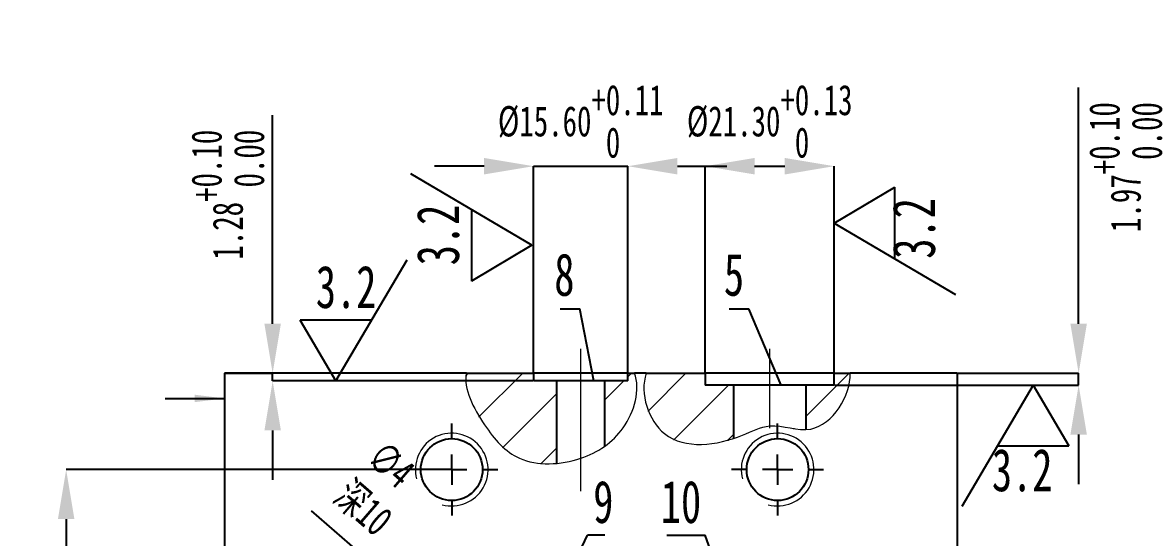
# Model space of a CAD drawing. Header units: millimetres. Extents: x 786 to 1206, y 249 to 546.
# Drawn here: x 917.1 to 1009.7, y 385.8 to 428.2 of the extents above; entities that cross this region are included whole.
import ezdxf

# ---------------------------------------------------------------- set-up
doc = ezdxf.new("R2010")
doc.units = ezdxf.units.MM
doc.linetypes.add('CENTERX2', pattern=[20.32, 12.7, -2.54, 2.54, -2.54])
doc.layers.add('10', color=7, linetype='Continuous')
doc.styles.add('SLDTEXTSTYLE0', font='TXT', dxfattribs={"width": 0.7})
doc.dimstyles.new('SLDDIMSTYLE1', dxfattribs={"dimtxt": 0.18, "dimasz": 4.08, "dimexe": 0, "dimexo": 0.0625, "dimgap": 0, "dimtad": 0, "dimtih": 1, "dimtoh": 1, "dimdec": 0, "dimrnd": 1e-09, "dimzin": 0, "dimdsep": 46, "dimtxsty": 'Standard', "dimblk1": 'NONE', "dimblk2": 'NONE', "dimsah": 1, "dimcen": 0.09, "dimadec": 0, "dimazin": 0, "dimtfac": 4.08, "dimtdec": 0, "dimtofl": 0, "dimtmove": 0, "dimatfit": 3, "dimldrblk": 'NONE', "dimfxl": 1, "dimfrac": 2, "dimtolj": 1, "dimtzin": 0, "dimarcsym": 0})
doc.dimstyles.new('SLDDIMSTYLE12', dxfattribs={"dimtxt": 3.5, "dimasz": 4.08, "dimexe": 0, "dimexo": 0.0625, "dimgap": 0.875, "dimtad": 2, "dimlfac": 2, "dimrnd": 1e-09, "dimzin": 12, "dimdsep": 46, "dimtxsty": 'SLDTEXTSTYLE0', "dimblk1": 'NONE', "dimsah": 1, "dimcen": 0, "dimadec": 0, "dimazin": 3, "dimtfac": 1, "dimtmove": 0, "dimatfit": 3, "dimldrblk": 'NONE', "dimfxl": 1, "dimfrac": 2, "dimtolj": 1, "dimtzin": 12, "dimarcsym": 0})
doc.dimstyles.new('SLDDIMSTYLE14', dxfattribs={"dimtxt": 3.5, "dimasz": 4.08, "dimexe": 0, "dimexo": 0.0625, "dimgap": 0.875, "dimtad": 2, "dimlfac": 2, "dimrnd": 1e-09, "dimzin": 4, "dimdsep": 46, "dimtxsty": 'SLDTEXTSTYLE0', "dimsah": 1, "dimcen": 0.09, "dimadec": 0, "dimazin": 1, "dimtol": 1, "dimtp": 0.11, "dimtfac": 1, "dimtmove": 0, "dimatfit": 0, "dimfxl": 1, "dimfrac": 2, "dimtolj": 1, "dimarcsym": 0})
doc.dimstyles.new('SLDDIMSTYLE15', dxfattribs={"dimtxt": 3.5, "dimasz": 4.08, "dimexe": 0, "dimexo": 0.0625, "dimgap": 0.875, "dimtad": 2, "dimlfac": 2, "dimrnd": 1e-09, "dimzin": 4, "dimdsep": 46, "dimtxsty": 'SLDTEXTSTYLE0', "dimsah": 1, "dimcen": 0.09, "dimadec": 0, "dimazin": 1, "dimtol": 1, "dimtp": 0.13, "dimtfac": 1, "dimtmove": 0, "dimatfit": 0, "dimfxl": 1, "dimfrac": 2, "dimtolj": 1, "dimarcsym": 0})
doc.dimstyles.new('SLDDIMSTYLE3', dxfattribs={"dimtxt": 3.5, "dimasz": 4.08, "dimexe": 0, "dimexo": 0.0625, "dimgap": 0.875, "dimtad": 2, "dimlfac": 2, "dimrnd": 1e-09, "dimzin": 4, "dimdsep": 46, "dimtxsty": 'SLDTEXTSTYLE0', "dimsah": 1, "dimcen": 0.09, "dimadec": 0, "dimazin": 1, "dimtol": 1, "dimtp": 0.1, "dimtm": 0.1, "dimtfac": 1, "dimtmove": 0, "dimatfit": 0, "dimfxl": 1, "dimfrac": 2, "dimtolj": 1, "dimtzin": 0, "dimarcsym": 0})
doc.dimstyles.new('SLDDIMSTYLE4', dxfattribs={"dimtxt": 3.5, "dimasz": 4.08, "dimexe": 0, "dimexo": 0.0625, "dimgap": 0.875, "dimtad": 2, "dimlfac": 2, "dimrnd": 1e-09, "dimzin": 4, "dimdsep": 46, "dimtxsty": 'SLDTEXTSTYLE0', "dimsah": 1, "dimcen": 0.09, "dimadec": 0, "dimazin": 1, "dimtol": 1, "dimtp": 0.2, "dimtm": 0.2, "dimtfac": 1, "dimtmove": 0, "dimatfit": 0, "dimfxl": 1, "dimfrac": 2, "dimtolj": 1, "dimtzin": 0, "dimarcsym": 0})
doc.dimstyles.new('SLDDIMSTYLE5', dxfattribs={"dimtxt": 3.5, "dimasz": 4.08, "dimexe": 0, "dimexo": 0.0625, "dimgap": 0.875, "dimtad": 2, "dimlfac": 2, "dimrnd": 1e-09, "dimzin": 12, "dimdsep": 46, "dimtxsty": 'SLDTEXTSTYLE0', "dimsah": 1, "dimcen": 0.09, "dimadec": 0, "dimazin": 3, "dimtol": 1, "dimtp": 0.1, "dimtfac": 1, "dimtmove": 0, "dimatfit": 0, "dimfxl": 1, "dimfrac": 2, "dimtolj": 1, "dimtzin": 0, "dimarcsym": 0})
pattern_1 = [(45, (738.3545, 255.5846), (-2.245064, 2.245064), [])]

# ---------------------------------------------------------------- blocks, each defined once
blk = doc.blocks.new('SW_SFSYMBOL_1')
at = {"layer": '10', "color": 0}
for p, q in [((5, 1.654), (-5, 7.552)), ((0, 4.603), (0, -1.296)), ((5, 1.654), (0, -1.296))]:
    blk.add_line(p, q, dxfattribs=at)
at = {"layer": '10', "color": 0, "insert": (-4.512, 0), "char_height": 3.5, "attachment_point": 1, "rotation": 90, "style": 'SLDTEXTSTYLE0'}
blk.add_mtext('3.2', dxfattribs=at)
blk = doc.blocks.new('*D168')
at = {"layer": '10', "color": 0, "lineweight": -2, "transparency": 16777216}
for p, q in [((952.488, 391.357), (920.725, 391.357)), ((920.725, 387.277), (920.725, 368.537)), ((952.488, 364.457), (920.725, 364.457))]:
    blk.add_line(p, q, dxfattribs=at)
at = {"layer": '10', "color": 0, "transparency": 16777216}
for points in [[(920.045, 387.277), (921.405, 387.277), (920.725, 391.357)], [(920.045, 368.537), (921.405, 368.537), (920.725, 364.457)]]:
    blk.add_solid(points, dxfattribs=at)
at = {"layer": 'Defpoints', "color": 0, "transparency": 16777216}
for p in [(952.551, 391.357), (920.725, 364.457), (952.551, 364.457)]:
    blk.add_point(p, dxfattribs=at)
at = {"layer": '10', "color": 0, "transparency": 16777216, "insert": (917.35, 377.805), "char_height": 3.5, "attachment_point": 2, "rotation": 90, "style": 'SLDTEXTSTYLE0'}
blk.add_mtext('\\A1;{\\H0.71429x;53.80±0.10}', dxfattribs=at)
blk = doc.blocks.new('*D169')
at = {"layer": '10', "color": 0, "lineweight": -2, "transparency": 16777216}
for p, q in [((958.788, 377.907), (926.982, 377.907)), ((926.982, 373.827), (926.982, 368.537)), ((960.413, 364.457), (926.982, 364.457))]:
    blk.add_line(p, q, dxfattribs=at)
at = {"layer": '10', "color": 0, "transparency": 16777216}
for points in [[(926.302, 373.827), (927.662, 373.827), (926.982, 377.907)], [(926.302, 368.537), (927.662, 368.537), (926.982, 364.457)]]:
    blk.add_solid(points, dxfattribs=at)
at = {"layer": 'Defpoints', "color": 0, "transparency": 16777216}
for p in [(958.851, 377.907), (926.982, 364.457), (960.476, 364.457)]:
    blk.add_point(p, dxfattribs=at)
at = {"layer": '10', "color": 0, "transparency": 16777216, "insert": (923.607, 377.907), "char_height": 3.5, "attachment_point": 2, "rotation": 90, "style": 'SLDTEXTSTYLE0'}
blk.add_mtext('\\A1;{\\H0.71429x;26.90±0.20}', dxfattribs=at)
blk = doc.blocks.new('*D176')
at = {"layer": '10', "color": 0, "lineweight": -2, "transparency": 16777216}
for p, q in [((940.947, 387.965), (948.712, 381.234)), ((953.307, 377.252), (951.795, 378.562))]:
    blk.add_line(p, q, dxfattribs=at)
at = {"layer": '10', "color": 0, "transparency": 16777216}
blk.add_solid([(949.158, 381.748), (948.267, 380.72), (951.795, 378.562)], dxfattribs=at)
at = {"layer": 'Defpoints', "color": 0, "transparency": 16777216}
for p in [(951.795, 378.562), (953.307, 377.252)]:
    blk.add_point(p, dxfattribs=at)
at = {"layer": '10', "color": 0, "transparency": 16777216, "insert": (947.022, 393.898), "char_height": 3.5, "width": 4.78679, "attachment_point": 1, "rotation": 319.08074, "style": 'SLDTEXTSTYLE0'}
blk.add_mtext('\\A1;{\\H0.71429x;∅4\\fSimSun|b0|i0|c134|p2;深\\Ftxt|c134;10}', dxfattribs=at)
blk = doc.blocks.new('_NONE')
blk = doc.blocks.new('*D177')
at = {"layer": '10', "color": 0, "lineweight": -2, "transparency": 16777216}
for p, q in [((937.769, 403.387), (937.769, 420.592)), ((933.863, 399.307), (937.769, 399.307)), ((937.769, 398.667), (937.769, 399.307)), ((959.238, 398.667), (937.769, 398.667)), ((937.769, 394.587), (937.769, 390.507))]:
    blk.add_line(p, q, dxfattribs=at)
at = {"layer": '10', "color": 0, "transparency": 16777216}
for points in [[(937.089, 403.387), (938.449, 403.387), (937.769, 399.307)], [(937.089, 394.587), (938.449, 394.587), (937.769, 398.667)]]:
    blk.add_solid(points, dxfattribs=at)
at = {"layer": 'Defpoints', "color": 0, "transparency": 16777216}
for p in [(933.801, 399.307), (937.769, 399.307), (959.301, 398.667)]:
    blk.add_point(p, dxfattribs=at)
at = {"layer": '10', "color": 0, "transparency": 16777216, "insert": (931.061, 414.029), "char_height": 3.5, "attachment_point": 2, "rotation": 90, "style": 'SLDTEXTSTYLE0'}
blk.add_mtext('\\A1;{\\H0.71429x;1.28\\S+0.10^  0.00;}', dxfattribs=at)
blk = doc.blocks.new('*D178')
at = {"layer": '10', "color": 0, "lineweight": -2, "transparency": 16777216}
for p, q in [((1004.301, 403.387), (1004.301, 422.867)), ((994.363, 399.307), (1004.301, 399.307)), ((1004.301, 398.322), (1004.301, 399.307)), ((984.188, 398.322), (1004.301, 398.322)), ((1004.301, 394.242), (1004.301, 390.162))]:
    blk.add_line(p, q, dxfattribs=at)
at = {"layer": '10', "color": 0, "transparency": 16777216}
for points in [[(1003.621, 403.387), (1004.981, 403.387), (1004.301, 399.307)], [(1003.621, 394.242), (1004.981, 394.242), (1004.301, 398.322)]]:
    blk.add_solid(points, dxfattribs=at)
at = {"layer": 'Defpoints', "color": 0, "transparency": 16777216}
for p in [(994.301, 399.307), (984.126, 398.322), (1004.301, 398.322)]:
    blk.add_point(p, dxfattribs=at)
at = {"layer": '10', "color": 0, "transparency": 16777216, "insert": (1005.176, 416.304), "char_height": 3.5, "attachment_point": 2, "rotation": 90, "style": 'SLDTEXTSTYLE0'}
blk.add_mtext('\\A1;{\\H0.71429x;1.97\\S+0.10^  0.00;}', dxfattribs=at)
blk = doc.blocks.new('*D179')
at = {"layer": '10', "color": 0, "lineweight": -2, "transparency": 16777216}
for p, q in [((955.221, 416.377), (951.141, 416.377)), ((959.301, 399.369), (959.301, 416.377)), ((959.301, 416.377), (967.101, 416.377)), ((967.101, 399.369), (967.101, 416.377)), ((971.181, 416.377), (975.261, 416.377))]:
    blk.add_line(p, q, dxfattribs=at)
at = {"layer": '10', "color": 0, "transparency": 16777216}
for points in [[(955.221, 417.057), (955.221, 415.697), (959.301, 416.377)], [(971.181, 417.057), (971.181, 415.697), (967.101, 416.377)]]:
    blk.add_solid(points, dxfattribs=at)
at = {"layer": 'Defpoints', "color": 0, "transparency": 16777216}
for p in [(967.101, 416.377), (959.301, 399.307), (967.101, 399.307)]:
    blk.add_point(p, dxfattribs=at)
at = {"layer": '10', "color": 0, "transparency": 16777216, "insert": (963.201, 423.086), "char_height": 3.5, "attachment_point": 2, "style": 'SLDTEXTSTYLE0'}
blk.add_mtext('\\A1;{\\H0.71429x;%%C15.60\\S+0.11^  0;}', dxfattribs=at)
blk = doc.blocks.new('*D180')
at = {"layer": '10', "color": 0, "lineweight": -2, "transparency": 16777216}
for p, q in [((973.476, 399.369), (973.476, 416.377)), ((977.556, 416.377), (980.046, 416.377)), ((984.126, 399.369), (984.126, 416.377))]:
    blk.add_line(p, q, dxfattribs=at)
at = {"layer": '10', "color": 0, "transparency": 16777216}
for points in [[(977.556, 417.057), (977.556, 415.697), (973.476, 416.377)], [(980.046, 417.057), (980.046, 415.697), (984.126, 416.377)]]:
    blk.add_solid(points, dxfattribs=at)
at = {"layer": 'Defpoints', "color": 0, "transparency": 16777216}
for p in [(984.126, 416.377), (973.476, 399.307), (984.126, 399.307)]:
    blk.add_point(p, dxfattribs=at)
at = {"layer": '10', "color": 0, "transparency": 16777216, "insert": (978.801, 423.086), "char_height": 3.5, "attachment_point": 2, "style": 'SLDTEXTSTYLE0'}
blk.add_mtext('\\A1;{\\H0.71429x;%%C21.30\\S+0.13^  0;}', dxfattribs=at)
blk = doc.blocks.new('SW_NOTE_27')
at = {"layer": '10', "color": 0}
blk.add_line((1.448, 0), (0, 0), dxfattribs=at)
at = {"layer": '10', "color": 0, "insert": (0.485, 4.514), "char_height": 3.5, "attachment_point": 1, "style": 'SLDTEXTSTYLE0'}
blk.add_mtext('9', dxfattribs=at)
blk = doc.blocks.new('SW_NOTE_28')
at = {"layer": '10', "color": 0}
blk.add_line((-3.155, 0), (0, 0), dxfattribs=at)
at = {"layer": '10', "color": 0, "insert": (-3.651, 4.514), "char_height": 3.5, "attachment_point": 1, "style": 'SLDTEXTSTYLE0'}
blk.add_mtext('10', dxfattribs=at)
blk = doc.blocks.new('SW_NOTE_29')
at = {"layer": '10', "color": 0}
blk.add_line((-1.619, 0), (0, 0), dxfattribs=at)
at = {"layer": '10', "color": 0, "insert": (-2.054, 4.581), "char_height": 3.5, "attachment_point": 1, "style": 'SLDTEXTSTYLE0'}
blk.add_mtext('5', dxfattribs=at)
blk = doc.blocks.new('SW_NOTE_30')
at = {"layer": '10', "color": 0}
blk.add_line((-1.614, 0), (0, 0), dxfattribs=at)
at = {"layer": '10', "color": 0, "insert": (-2.107, 4.581), "char_height": 3.5, "attachment_point": 1, "style": 'SLDTEXTSTYLE0'}
blk.add_mtext('8', dxfattribs=at)
blk = doc.blocks.new('SW_CENTERMARKSYMBOL_32')
at = {"layer": '10', "color": 0}
for p, q in [((0, 2.5), (0, 3.8)), ((0, 0), (0, 1.25)), ((-2.5, 0), (-3.8, 0)), ((0, 0), (-1.25, 0)), ((0, 0), (0, -1.25)), ((0, 0), (1.25, 0)), ((2.5, 0), (3.8, 0)), ((0, -2.5), (0, -3.8))]:
    blk.add_line(p, q, dxfattribs=at)
blk = doc.blocks.new('SW_CENTERMARKSYMBOL_33')
at = {"layer": '10', "color": 0}
for p, q in [((0, 2.5), (0, 3.8)), ((0, 0), (0, 1.25)), ((-2.5, 0), (-3.8, 0)), ((0, 0), (-1.25, 0)), ((0, 0), (0, -1.25)), ((0, 0), (1.25, 0)), ((2.5, 0), (3.8, 0)), ((0, -2.5), (0, -3.8))]:
    blk.add_line(p, q, dxfattribs=at)
blk = doc.blocks.new('SW_SFSYMBOL_10')
at = {"layer": '10', "color": 0}
for p, q in [((-9.331, 2.949), (-4.331, 5.899)), ((-4.331, 0), (-4.331, 5.899)), ((-9.331, 2.949), (0.669, -2.949))]:
    blk.add_line(p, q, dxfattribs=at)
at = {"layer": '10', "color": 0, "insert": (-4.512, 0), "char_height": 3.5, "attachment_point": 1, "rotation": 90, "style": 'SLDTEXTSTYLE0'}
blk.add_mtext('3.2', dxfattribs=at)
blk = doc.blocks.new('SW_SFSYMBOL_11')
at = {"layer": '10', "color": 0}
for p, q in [((3.41, 9.764), (-2.489, -0.236)), ((3.41, 9.764), (6.359, 4.764)), ((0.46, 4.764), (6.359, 4.764))]:
    blk.add_line(p, q, dxfattribs=at)
at = {"layer": '10', "color": 0, "insert": (0, 4.512), "char_height": 3.5, "attachment_point": 1, "style": 'SLDTEXTSTYLE0'}
blk.add_mtext('3.2', dxfattribs=at)
blk = doc.blocks.new('SW_SFSYMBOL_12')
at = {"layer": '10', "color": 0}
for p, q in [((1.654, -5), (7.552, 5)), ((1.654, -5), (-1.296, 0)), ((4.603, 0), (-1.296, 0))]:
    blk.add_line(p, q, dxfattribs=at)
at = {"layer": '10', "color": 0, "insert": (0, 4.512), "char_height": 3.5, "attachment_point": 1, "style": 'SLDTEXTSTYLE0'}
blk.add_mtext('3.2', dxfattribs=at)

msp = doc.modelspace()

# ---------------------------------------------------------------- hatches: boundary and pattern name
at = {"linetype": 'Continuous', "lineweight": 18}
h = msp.add_hatch(dxfattribs=at)
h.set_pattern_fill('ANSI31', style=0)
h.set_pattern_definition(pattern_1)
edge = h.paths.add_edge_path(flags=0)
edge.add_spline(control_points=[(953.766, 399.3069), (953.4882, 398.0541), (955.0727, 394.9798), (957.6695, 392.031), (960.1218, 391.7653), (961.2009, 391.8658)], knot_values=[0, 0, 0, 0, 0.1244719, 0.2338866, 0.3194582, 0.3194582, 0.3194582, 0.3194582], weights=[1, 1, 1, 1, 1, 1], degree=3, periodic=0)
edge.add_line((961.2009, 391.8658), (961.2009, 398.6669))
edge.add_line((961.2009, 398.6669), (959.3009, 398.6669))
edge.add_line((959.3009, 398.6669), (959.3009, 399.3069))
edge.add_line((959.3009, 399.3069), (953.766, 399.3069))
h = msp.add_hatch(dxfattribs=at)
h.set_pattern_fill('ANSI31', style=0)
h.set_pattern_definition(pattern_1)
edge = h.paths.add_edge_path(flags=0)
edge.add_spline(control_points=[(953.766, 399.3069), (953.4882, 398.0541), (955.0727, 394.9798), (958.1073, 391.5339), (963.1802, 391.8317), (967.1284, 394.417), (968.1646, 397.9552), (967.6266, 399.3069)], knot_values=[0, 0, 0, 0, 0.1244719, 0.2338866, 0.3733135, 0.4919324, 0.6184126, 0.6184126, 0.6184126, 0.6184126], weights=[1, 1, 1, 1, 1, 1, 1, 1], degree=3, periodic=0)
edge.add_spline(control_points=[(967.6266, 399.3069), (967.6534, 399.2396), (967.6778, 399.1704), (967.6996, 399.0998), (967.7751, 398.8558), (967.8203, 398.5889), (967.8352, 398.3219)], knot_values=[0, 0, 0, 0, 0.0004653, 0.0004653, 0.0004653, 0.0020953, 0.0020953, 0.0020953, 0.0020953], weights=[1, 1, 1, 1, 1, 1, 1], degree=3, periodic=0)
edge.add_spline(control_points=[(967.8352, 398.3219), (967.8309, 398.3992), (967.8242, 398.4762), (967.8149, 398.5525), (967.7829, 398.8161), (967.7192, 399.0743), (967.6266, 399.3069)], knot_values=[0, 0, 0, 0, 0.0004653, 0.0004653, 0.0004653, 0.0020954, 0.0020954, 0.0020954, 0.0020954], weights=[1, 1, 1, 1, 1, 1, 1], degree=3, periodic=0)
edge.add_spline(control_points=[(967.6266, 399.3069), (968.1646, 397.9552), (967.3859, 395.2963), (965.7712, 393.7049), (965.2009, 393.2973)], knot_values=[0.3815874, 0.3815874, 0.3815874, 0.3815874, 0.5080676, 0.5657752, 0.5657752, 0.5657752, 0.5657752], weights=[1, 1, 1, 1, 1], degree=3, periodic=0)
edge.add_spline(control_points=[(965.2009, 393.2973), (965.2009, 393.2973), (965.1943, 393.2925), (965.1811, 393.2832), (965.1537, 393.2637), (965.0972, 393.2238), (965.0182, 393.1712), (964.9123, 393.1007), (964.7628, 393.0058), (964.5871, 392.9064), (964.4175, 392.8106), (964.2183, 392.7076), (964.0036, 392.6098), (963.8028, 392.5184), (963.5834, 392.4292), (963.3604, 392.3494), (963.1488, 392.2737), (962.929, 392.2044), (962.7177, 392.1461), (962.5104, 392.0889), (962.3062, 392.0408), (962.1226, 392.0033), (961.9386, 391.9656), (961.7704, 391.9375), (961.6333, 391.9175), (961.4957, 391.8975), (961.3855, 391.8848), (961.3123, 391.8769), (961.2391, 391.8691), (961.2009, 391.8658), (961.2009, 391.8658)], knot_values=[0, 0, 0, 0, 0.0005635, 0.0005635, 0.0005635, 0.0017537, 0.0017537, 0.0017537, 0.0033593, 0.0033593, 0.0033593, 0.0049036, 0.0049036, 0.0049036, 0.006346, 0.006346, 0.006346, 0.0077147, 0.0077147, 0.0077147, 0.0090583, 0.0090583, 0.0090583, 0.010406, 0.010406, 0.010406, 0.0117585, 0.0117585, 0.0117585, 0.0131107, 0.0131107, 0.0131107, 0.0131107], weights=[1, 1, 1, 1, 1, 1, 1, 1, 1, 1, 1, 1, 1, 1, 1, 1, 1, 1, 1, 1, 1, 1, 1, 1, 1, 1, 1, 1, 1, 1, 1], degree=3, periodic=0)
edge.add_spline(control_points=[(961.2009, 391.8658), (960.1218, 391.7653), (957.6695, 392.031), (955.0727, 394.9798), (953.4882, 398.0541), (953.766, 399.3069)], knot_values=[0.6805418, 0.6805418, 0.6805418, 0.6805418, 0.7661134, 0.8755281, 1, 1, 1, 1], weights=[1, 1, 1, 1, 1, 1], degree=3, periodic=0)
edge = h.paths.add_edge_path(flags=0)
edge.add_spline(control_points=[(960.8009, 391.8386), (960.8009, 391.8386), (960.8334, 391.8398), (960.8969, 391.8433), (960.979, 391.8478), (961.1156, 391.8563), (961.2954, 391.8752), (961.4758, 391.8941), (961.7047, 391.9243), (961.9615, 391.9719), (962.2371, 392.0229), (962.5532, 392.0959), (962.8762, 392.1914), (963.2558, 392.3036), (963.6584, 392.4508), (964.034, 392.6237), (964.4728, 392.8258), (964.8917, 393.0716), (965.2492, 393.3321), (965.555, 393.5549), (965.8261, 393.7943), (966.0528, 394.0262), (966.2664, 394.2447), (966.4466, 394.4633), (966.5784, 394.6384), (966.6613, 394.7486), (966.7264, 394.8428), (966.7639, 394.8982), (966.7952, 394.9444), (966.8072, 394.963), (966.7976, 394.9485), (966.788, 394.934), (966.757, 394.8871), (966.71, 394.8198), (966.6521, 394.7371), (966.5695, 394.6232), (966.4702, 394.4988), (966.2873, 394.2693), (966.0423, 393.9983), (965.7522, 393.7385), (965.5034, 393.5158), (965.2147, 393.2943), (964.8974, 393.0926), (964.615, 392.9131), (964.3041, 392.7456), (963.9834, 392.6007), (963.6828, 392.4648), (963.367, 392.3457), (963.0611, 392.2482), (962.7588, 392.1518), (962.4587, 392.0743), (962.1877, 392.0168), (961.9121, 391.9583), (961.6593, 391.9188), (961.4532, 391.8932), (961.2455, 391.8674), (961.0792, 391.8546), (960.9688, 391.8476), (960.8585, 391.8405), (960.8009, 391.8386), (960.8009, 391.8386)], knot_values=[0, 0, 0, 0, 0.0015174, 0.0015174, 0.0015174, 0.0034934, 0.0034934, 0.0034934, 0.0054764, 0.0054764, 0.0054764, 0.0076099, 0.0076099, 0.0076099, 0.0101285, 0.0101285, 0.0101285, 0.0130772, 0.0130772, 0.0130772, 0.0155791, 0.0155791, 0.0155791, 0.0179385, 0.0179385, 0.0179385, 0.0194178, 0.0194178, 0.0194178, 0.0206532, 0.0206532, 0.0206532, 0.0218804, 0.0218804, 0.0218804, 0.0233861, 0.0233861, 0.0233861, 0.0261831, 0.0261831, 0.0261831, 0.0285732, 0.0285732, 0.0285732, 0.0306997, 0.0306997, 0.0306997, 0.0326935, 0.0326935, 0.0326935, 0.0346656, 0.0346656, 0.0346656, 0.036673, 0.036673, 0.036673, 0.0386956, 0.0386956, 0.0386956, 0.0407173, 0.0407173, 0.0407173, 0.0407173], weights=[1, 1, 1, 1, 1, 1, 1, 1, 1, 1, 1, 1, 1, 1, 1, 1, 1, 1, 1, 1, 1, 1, 1, 1, 1, 1, 1, 1, 1, 1, 1, 1, 1, 1, 1, 1, 1, 1, 1, 1, 1, 1, 1, 1, 1, 1, 1, 1, 1, 1, 1, 1, 1, 1, 1, 1, 1, 1, 1, 1, 1], degree=3, periodic=0)
h = msp.add_hatch(dxfattribs=at)
h.set_pattern_fill('ANSI31', style=0)
h.set_pattern_definition(pattern_1)
edge = h.paths.add_edge_path(flags=0)
edge.add_line((967.1009, 399.3069), (967.1009, 398.6669))
edge.add_line((967.1009, 398.6669), (965.2009, 398.6669))
edge.add_line((965.2009, 398.6669), (965.2009, 393.2973))
edge.add_spline(control_points=[(965.2009, 393.2973), (965.7712, 393.7049), (967.3859, 395.2963), (968.1646, 397.9552), (967.6266, 399.3069)], knot_values=[0.4342248, 0.4342248, 0.4342248, 0.4342248, 0.4919324, 0.6184126, 0.6184126, 0.6184126, 0.6184126], weights=[1, 1, 1, 1, 1], degree=3, periodic=0)
edge.add_line((967.6266, 399.3069), (967.1009, 399.3069))
h = msp.add_hatch(dxfattribs=at)
h.set_pattern_fill('ANSI31', style=0)
h.set_pattern_definition(pattern_1)
edge = h.paths.add_edge_path(flags=0)
edge.add_spline(control_points=[(968.5979, 399.3069), (968.0575, 397.6195), (969.5446, 392.9994), (973.841, 393.281), (975.8009, 393.9211)], knot_values=[0, 0, 0, 0, 0.1307307, 0.2733832, 0.2733832, 0.2733832, 0.2733832], weights=[1, 1, 1, 1, 1], degree=3, periodic=0)
edge.add_line((975.8009, 393.9211), (975.8009, 398.3219))
edge.add_line((975.8009, 398.3219), (973.4759, 398.3219))
edge.add_line((973.4759, 398.3219), (973.4759, 399.3069))
edge.add_line((973.4759, 399.3069), (968.5979, 399.3069))
h = msp.add_hatch(dxfattribs=at)
h.set_pattern_fill('ANSI31', style=0)
h.set_pattern_definition(pattern_1)
edge = h.paths.add_edge_path(flags=0)
edge.add_spline(control_points=[(985.4279, 399.3069), (985.5268, 397.4823), (983.8969, 394.8748), (981.9315, 394.6648), (981.8009, 394.6591)], knot_values=[0.4220659, 0.4220659, 0.4220659, 0.4220659, 0.563237, 0.5731911, 0.5731911, 0.5731911, 0.5731911], weights=[1, 1, 1, 1, 1], degree=3, periodic=0)
edge.add_spline(control_points=[(981.8009, 394.6591), (981.8009, 394.6591), (981.7417, 394.6552), (981.6282, 394.6562), (981.5174, 394.657), (981.3517, 394.6643), (981.1455, 394.6877), (980.9363, 394.7115), (980.68, 394.7537), (980.3986, 394.8038), (980.1202, 394.8533), (979.8096, 394.9117), (979.4874, 394.9443), (979.2267, 394.9707), (978.9506, 394.9785), (978.684, 394.9444), (978.4189, 394.9106), (978.1582, 394.839), (977.9156, 394.7551), (977.6062, 394.6481), (977.3154, 394.5201), (977.0539, 394.4071), (976.8064, 394.3002), (976.5795, 394.2045), (976.3921, 394.132), (976.206, 394.06), (976.0551, 394.0069), (975.9545, 393.9725), (975.8539, 393.938), (975.8009, 393.9211), (975.8009, 393.9211)], knot_values=[0, 0, 0, 0, 0.0020363, 0.0020363, 0.0020363, 0.0040233, 0.0040233, 0.0040233, 0.0060405, 0.0060405, 0.0060405, 0.0080341, 0.0080341, 0.0080341, 0.0096459, 0.0096459, 0.0096459, 0.0112436, 0.0112436, 0.0112436, 0.0132827, 0.0132827, 0.0132827, 0.0152133, 0.0152133, 0.0152133, 0.0171315, 0.0171315, 0.0171315, 0.0190505, 0.0190505, 0.0190505, 0.0190505], weights=[1, 1, 1, 1, 1, 1, 1, 1, 1, 1, 1, 1, 1, 1, 1, 1, 1, 1, 1, 1, 1, 1, 1, 1, 1, 1, 1, 1, 1, 1, 1], degree=3, periodic=0)
edge.add_spline(control_points=[(975.8009, 393.9211), (973.841, 393.281), (969.5446, 392.9994), (968.0575, 397.6195), (968.5979, 399.3069)], knot_values=[0.7266168, 0.7266168, 0.7266168, 0.7266168, 0.8692693, 1, 1, 1, 1], weights=[1, 1, 1, 1, 1], degree=3, periodic=0)
edge.add_spline(control_points=[(968.5979, 399.3069), (968.5646, 399.2028), (968.5341, 399.0905), (968.5086, 398.9733), (968.4641, 398.7692), (968.4341, 398.5458), (968.4224, 398.3219)], knot_values=[0, 0, 0, 0, 0.0007761, 0.0007761, 0.0007761, 0.0021396, 0.0021396, 0.0021396, 0.0021396], weights=[1, 1, 1, 1, 1, 1, 1], degree=3, periodic=0)
edge.add_spline(control_points=[(968.4224, 398.3219), (968.4291, 398.4507), (968.4417, 398.5788), (968.4597, 398.7029), (968.4909, 398.9184), (968.54, 399.1259), (968.5979, 399.3069)], knot_values=[0, 0, 0, 0, 0.0007769, 0.0007769, 0.0007769, 0.0021407, 0.0021407, 0.0021407, 0.0021407], weights=[1, 1, 1, 1, 1, 1, 1], degree=3, periodic=0)
edge.add_spline(control_points=[(968.5979, 399.3069), (968.0575, 397.6195), (969.6458, 392.6851), (975.4166, 393.4761), (979.0504, 395.4379), (983.0853, 393.5764), (985.5268, 397.4823), (985.4279, 399.3069)], knot_values=[0, 0, 0, 0, 0.1307307, 0.2919844, 0.3515593, 0.436763, 0.5779341, 0.5779341, 0.5779341, 0.5779341], weights=[1, 1, 1, 1, 1, 1, 1, 1], degree=3, periodic=0)
edge = h.paths.add_edge_path(flags=0)
edge.add_spline(control_points=[(975.5009, 393.8277), (975.5009, 393.8277), (975.508, 393.8298), (975.5219, 393.8339), (975.5454, 393.8409), (975.5893, 393.8541), (975.6492, 393.8727), (975.7127, 393.8925), (975.7961, 393.9191), (975.8905, 393.9508), (975.9911, 393.9845), (976.1073, 394.0252), (976.2273, 394.0696), (976.3502, 394.1151), (976.4807, 394.1659), (976.6073, 394.2177), (976.7272, 394.2668), (976.8469, 394.3179), (976.958, 394.3657), (977.0602, 394.4097), (977.1575, 394.4519), (977.2428, 394.4885), (977.3231, 394.5229), (977.3946, 394.553), (977.451, 394.5764), (977.5061, 394.5993), (977.5482, 394.6163), (977.5731, 394.6263), (977.5983, 394.6364), (977.6066, 394.6397), (977.597, 394.6358), (977.5869, 394.6318), (977.5565, 394.6197), (977.5093, 394.6004), (977.4574, 394.5792), (977.3835, 394.5485), (977.2967, 394.5115), (977.2043, 394.4722), (977.0943, 394.4245), (976.9778, 394.3743), (976.8641, 394.3252), (976.7408, 394.2725), (976.6173, 394.2218), (976.5005, 394.1739), (976.3804, 394.1268), (976.266, 394.084), (976.1576, 394.0435), (976.0518, 394.0058), (975.9568, 393.9732), (975.8655, 393.942), (975.7821, 393.9147), (975.7138, 393.893), (975.6465, 393.8717), (975.5923, 393.8551), (975.5561, 393.8442), (975.5199, 393.8333), (975.5009, 393.8277), (975.5009, 393.8277)], knot_values=[0, 0, 0, 0, 0.0004196, 0.0004196, 0.0004196, 0.0011371, 0.0011371, 0.0011371, 0.0018987, 0.0018987, 0.0018987, 0.0027105, 0.0027105, 0.0027105, 0.0035418, 0.0035418, 0.0035418, 0.0043273, 0.0043273, 0.0043273, 0.0050484, 0.0050484, 0.0050484, 0.0057265, 0.0057265, 0.0057265, 0.0063883, 0.0063883, 0.0063883, 0.0070585, 0.0070585, 0.0070585, 0.0077688, 0.0077688, 0.0077688, 0.0085516, 0.0085516, 0.0085516, 0.0093842, 0.0093842, 0.0093842, 0.0101957, 0.0101957, 0.0101957, 0.0109614, 0.0109614, 0.0109614, 0.0116859, 0.0116859, 0.0116859, 0.012383, 0.012383, 0.012383, 0.0130708, 0.0130708, 0.0130708, 0.0137593, 0.0137593, 0.0137593, 0.0137593], weights=[1, 1, 1, 1, 1, 1, 1, 1, 1, 1, 1, 1, 1, 1, 1, 1, 1, 1, 1, 1, 1, 1, 1, 1, 1, 1, 1, 1, 1, 1, 1, 1, 1, 1, 1, 1, 1, 1, 1, 1, 1, 1, 1, 1, 1, 1, 1, 1, 1, 1, 1, 1, 1, 1, 1, 1, 1, 1], degree=3, periodic=0)
h = msp.add_hatch(dxfattribs=at)
h.set_pattern_fill('ANSI31', style=0)
h.set_pattern_definition(pattern_1)
edge = h.paths.add_edge_path(flags=0)
edge.add_line((984.1259, 399.3069), (984.1259, 398.3219))
edge.add_line((984.1259, 398.3219), (981.8009, 398.3219))
edge.add_line((981.8009, 398.3219), (981.8009, 394.6591))
edge.add_spline(control_points=[(981.8009, 394.6591), (981.9315, 394.6648), (983.8969, 394.8748), (985.5268, 397.4823), (985.4279, 399.3069)], knot_values=[0.4268089, 0.4268089, 0.4268089, 0.4268089, 0.436763, 0.5779341, 0.5779341, 0.5779341, 0.5779341], weights=[1, 1, 1, 1, 1], degree=3, periodic=0)
edge.add_line((985.4279, 399.3069), (984.1259, 399.3069))

# ---------------------------------------------------------------- linework, layer by layer
at = {"color": 7, "linetype": 'Continuous', "lineweight": 25}
for p, q in [((953.766, 399.3069), (933.8009, 399.3069)), ((933.8009, 399.3069), (933.8009, 354.9569)), ((953.766, 399.3069), (959.3009, 399.3069)), ((959.3009, 399.3069), (959.3009, 398.6669)), ((967.1009, 399.3069), (959.3009, 399.3069)), ((967.1009, 398.6669), (967.1009, 399.3069)), ((967.1009, 399.3069), (967.6266, 399.3069)), ((968.5979, 399.3069), (967.6266, 399.3069)), ((968.5979, 399.3069), (973.4759, 399.3069)), ((973.4759, 399.3069), (973.4759, 398.3219)), ((984.1259, 399.3069), (973.4759, 399.3069)), ((984.1259, 398.3219), (984.1259, 399.3069)), ((984.1259, 399.3069), (985.4279, 399.3069)), ((994.3009, 399.3069), (985.4279, 399.3069)), ((994.3009, 354.9569), (994.3009, 399.3069)), ((961.2009, 398.6669), (959.3009, 398.6669)), ((961.2009, 398.6669), (961.2009, 391.8658)), ((965.2009, 398.6669), (961.2009, 398.6669)), ((965.2009, 393.2973), (965.2009, 398.6669)), ((967.1009, 398.6669), (965.2009, 398.6669)), ((975.8009, 398.3219), (973.4759, 398.3219)), ((975.8009, 398.3219), (975.8009, 393.9211)), ((981.8009, 398.3219), (975.8009, 398.3219)), ((981.8009, 394.6591), (981.8009, 398.3219)), ((984.1259, 398.3219), (981.8009, 398.3219))]:
    msp.add_line(p, q, dxfattribs=at)
for centre in [(952.5509, 391.3569), (979.4509, 391.3569)]:
    msp.add_circle(centre, 2.55, dxfattribs=at)
at = {"color": 7, "linetype": 'Continuous', "lineweight": 18}
for centre in [(952.5509, 391.3569), (979.4509, 391.3569)]:
    msp.add_arc(centre, 3, 255, 195, dxfattribs=at)
for points, knots in [([(953.766, 399.3069), (953.4882, 398.0541), (955.0727, 394.9798), (958.1073, 391.5339), (963.1802, 391.8317), (967.1284, 394.417), (968.1646, 397.9552), (967.6266, 399.3069)], [0, 0, 0, 0, 0.12447191, 0.23388662, 0.37331348, 0.49193242, 0.61841264, 0.61841264, 0.61841264, 0.61841264]), ([(968.5979, 399.3069), (968.0575, 397.6195), (969.6458, 392.6851), (975.4166, 393.4761), (979.0504, 395.4379), (983.0853, 393.5764), (985.5268, 397.4823), (985.4279, 399.3069)], [0, 0, 0, 0, 0.13073075, 0.29198436, 0.35155927, 0.436763, 0.57793409, 0.57793409, 0.57793409, 0.57793409])]:
    msp.add_open_spline(points, degree=3, knots=knots, dxfattribs=at)
at = {"layer": '10', "linetype": 'CENTERX2', "lineweight": 18}
for p, q in [((963.2009, 389.5733), (963.2009, 401.3069)), ((978.8009, 394.782), (978.8009, 401.3069))]:
    msp.add_line(p, q, dxfattribs=at)
at = {"layer": '10', "flags": 128}
msp.add_lwpolyline([(928.9047, 397.2231), (932.7689, 397.2231), (933.8009, 397.2231)], dxfattribs=at)
at = {"layer": '10'}
msp.add_solid([(933.8009, 397.2231), (931.3181, 397.5322), (931.3181, 396.9139)], dxfattribs=at)

# ---------------------------------------------------------------- block references
for name, p in [('SW_SFSYMBOL_1', (954.1706, 408.2033)), ('SW_SFSYMBOL_10', (993.4567, 408.7438)), ('SW_SFSYMBOL_12', (941.333, 403.6667)), ('SW_NOTE_30', (963.1244, 404.6095)), ('SW_NOTE_29', (977.0711, 404.6095)), ('SW_SFSYMBOL_11', (997.14, 388.5581)), ('SW_CENTERMARKSYMBOL_33', (952.5509, 391.3569)), ('SW_CENTERMARKSYMBOL_32', (979.4509, 391.3569)), ('SW_NOTE_27', (963.7466, 385.9373)), ('SW_NOTE_28', (973.462, 385.9373))]:
    msp.add_blockref(name, p, dxfattribs=at)

# ---------------------------------------------------------------- dimensions: what is measured, and where the dimension line sits
for base, p1, p2, dimstyle, picture, middle in [((1004.3009, 398.3219), (994.3009, 399.3069), (984.1259, 398.3219), 'SLDDIMSTYLE5', '*D178', (1004.3009, 416.3044)), ((937.7694, 399.3069), (959.3009, 398.6669), (933.8009, 399.3069), 'SLDDIMSTYLE5', '*D177', (937.7694, 414.0294)), ((920.7248, 364.4569), (952.5509, 391.3569), (952.5509, 364.4569), 'SLDDIMSTYLE3', '*D168', (920.7248, 377.8048)), ((926.9821, 364.4569), (958.8509, 377.9069), (960.4759, 364.4569), 'SLDDIMSTYLE4', '*D169', (926.9821, 377.9069))]:
    dim = msp.add_linear_dim(base=base, p1=p1, p2=p2, angle=90, text='{\\H0.71429x;<>}', dimstyle=dimstyle, dxfattribs=at)
    dim.commit()
    dim.dimension.update_dxf_attribs({"geometry": picture, "text_midpoint": middle, "dimtype": 160})
for base, p1, p2, dimstyle, picture, middle in [((967.1009, 416.3775), (959.3009, 399.3069), (967.1009, 399.3069), 'SLDDIMSTYLE14', '*D179', (963.2009, 416.3775)), ((984.1259, 416.3775), (973.4759, 399.3069), (984.1259, 399.3069), 'SLDDIMSTYLE15', '*D180', (978.8009, 416.3775))]:
    dim = msp.add_linear_dim(base=base, p1=p1, p2=p2, text='{\\H0.71429x;%%C<>}', dimstyle=dimstyle, dxfattribs=at)
    dim.commit()
    dim.dimension.update_dxf_attribs({"geometry": picture, "text_midpoint": middle, "dimtype": 160})
dim = msp.add_diameter_dim_2p(p1=(953.3066, 377.2519), p2=(951.7953, 378.5619), text='{\\H0.71429x;<>\\fSimSun|b0|i0|c134|p2;深\\Ftxt|c134;10}', dimstyle='SLDDIMSTYLE12', dxfattribs=at)
dim.commit()
dim.dimension.update_dxf_attribs({"geometry": '*D176', "text_midpoint": (943.2881, 385.9361)})

# ---------------------------------------------------------------- leaders
at = {"layer": '10', "has_arrowhead": 0}
for points in [[(964.28, 398.6669), (963.1244, 404.6095)], [(979.7531, 398.3219), (977.0711, 404.6095)], [(961.1793, 380.4339), (963.7466, 385.9373)], [(975.1651, 381.2175), (973.462, 385.9373)]]:
    msp.add_leader(points, dimstyle='SLDDIMSTYLE1', dxfattribs=at)

doc.saveas('drawing.dxf')
